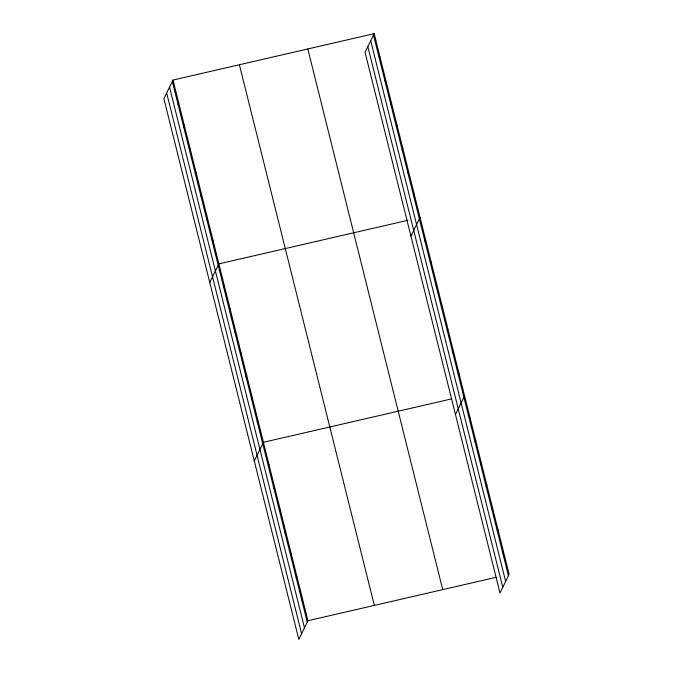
<?xml version="1.0" encoding="UTF-8"?>
<svg xmlns="http://www.w3.org/2000/svg" width="673" height="673" viewBox="0 0 673 673"><rect width="100%" height="100%" fill="white"/><g stroke="black" fill="none" stroke-linecap="round" stroke-linejoin="round"><path stroke-width="1.01" d="M173.011 80.053L163.884 98.687L298.812 639.35L307.948 620.716L173.011 80.053L374.188 33.65L509.116 574.313L499.989 592.947L365.052 52.284L374.188 33.65M178.051 104.441L178.749 103.028M183.788 127.424L184.478 126.011M189.525 150.399L190.215 148.985M195.254 173.382L195.952 171.968M200.991 196.356L201.681 194.943M206.729 219.339L207.419 217.917M212.458 242.314L213.156 240.9M209.757 282.517L218.885 263.875L407.989 220.256M223.764 287.59L224.454 286.176M229.325 309.9L230.023 308.478M234.894 332.201L235.584 330.788M379.227 58.046L379.917 56.625M240.463 354.503L241.153 353.089M384.964 81.021L385.654 79.607M246.024 376.804L246.722 375.391M390.693 103.995L391.392 102.582M251.593 399.106L252.282 397.693M396.431 126.978L397.12 125.565M257.162 421.407L257.852 419.994M402.168 149.953L402.858 148.54M254.285 460.929L263.421 442.296L451.516 398.912M407.897 172.936L408.595 171.522M268.291 466.01L268.981 464.597M413.634 195.91L414.324 194.497M273.852 488.312L274.55 486.899M410.934 236.114L420.061 217.472M279.421 510.614L280.111 509.2M424.932 241.195L425.63 239.773M284.99 532.915L285.68 531.502M430.501 263.496L431.191 262.083M290.551 555.217L291.249 553.803M436.07 285.798L436.76 284.385M296.12 577.527L296.81 576.105M441.631 308.099L442.329 306.686M301.689 599.828L302.379 598.415M447.2 330.401L447.89 328.988M452.769 352.702L453.459 351.289M458.33 375.004L459.028 373.591M455.461 414.526L464.589 395.892M469.468 419.607L470.158 418.194M475.029 441.909L475.727 440.495M480.598 464.21L481.288 462.797M486.158 486.512L486.857 485.098M491.727 508.822L492.417 507.4M497.297 531.123L497.986 529.71M502.857 553.425L503.555 552.011M307.948 620.716L496.043 577.325M373.49 35.063L508.426 575.726M370.705 40.75L505.642 581.405M367.837 46.605L502.773 587.26M307.797 48.961L442.733 589.624M239.395 64.743L374.331 605.397M172.322 81.467L307.25 622.13M169.537 87.153L304.465 627.808M166.668 93.009L301.597 633.663"/></g></svg>
